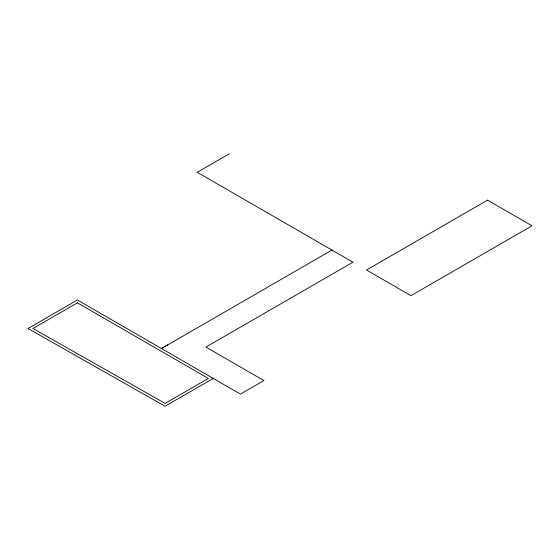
<?xml version="1.0" encoding="UTF-8"?>
<svg xmlns="http://www.w3.org/2000/svg" width="560" height="560" viewBox="0 0 560 560"><rect width="100%" height="100%" fill="white"/><g stroke="black" fill="none" stroke-linecap="round" stroke-linejoin="round"><path stroke-width="0.84" d="M167.818 344.771L161.448 348.509L331.961 250.068M229.411 153.755L197.274 172.312L352.94 262.185L205.898 347.081L263.914 380.569L240.45 394.121L77.406 299.992L28 328.51L165.102 406.245L213.269 378.427M77.406 302.841L32.942 328.51L165.102 403.389L208.334 378.427L77.406 302.841M487.557 200.13L366.506 270.018L410.956 295.68L532 225.792L487.557 200.13"/></g></svg>
